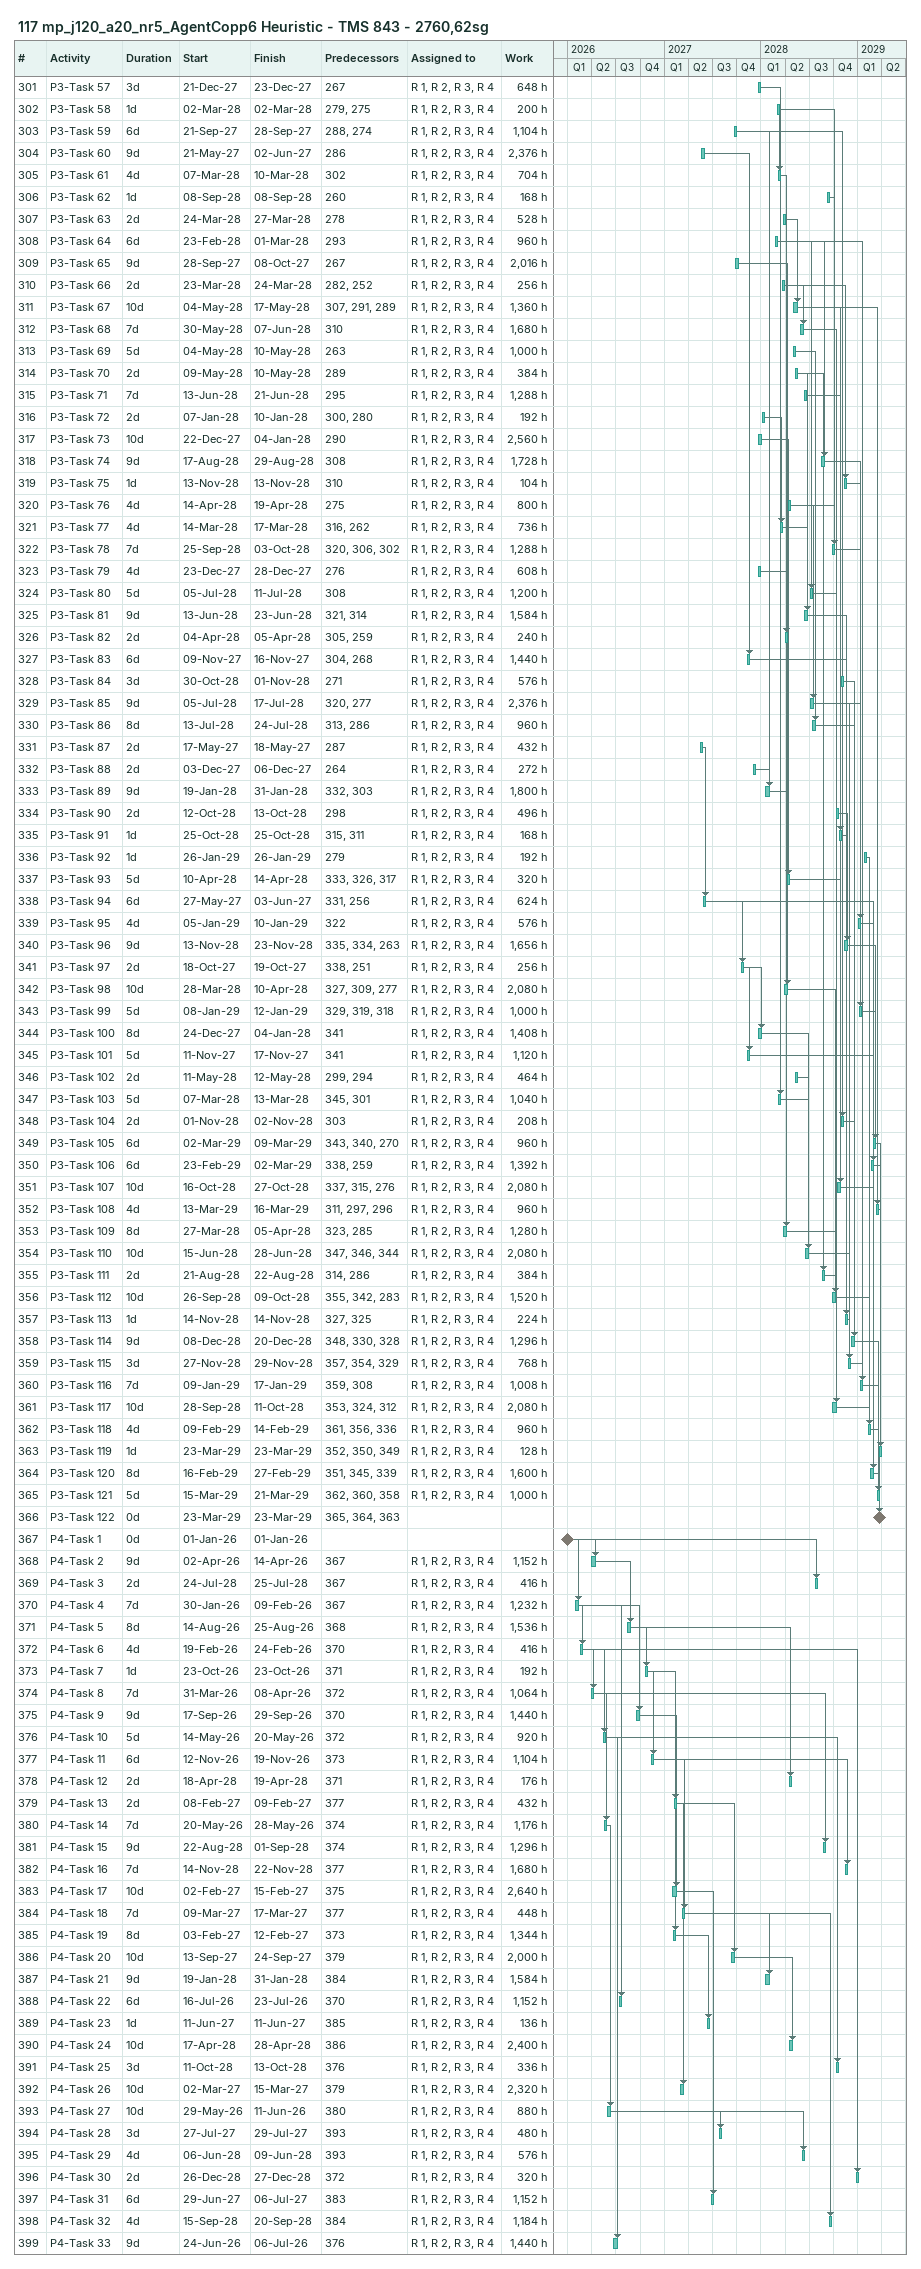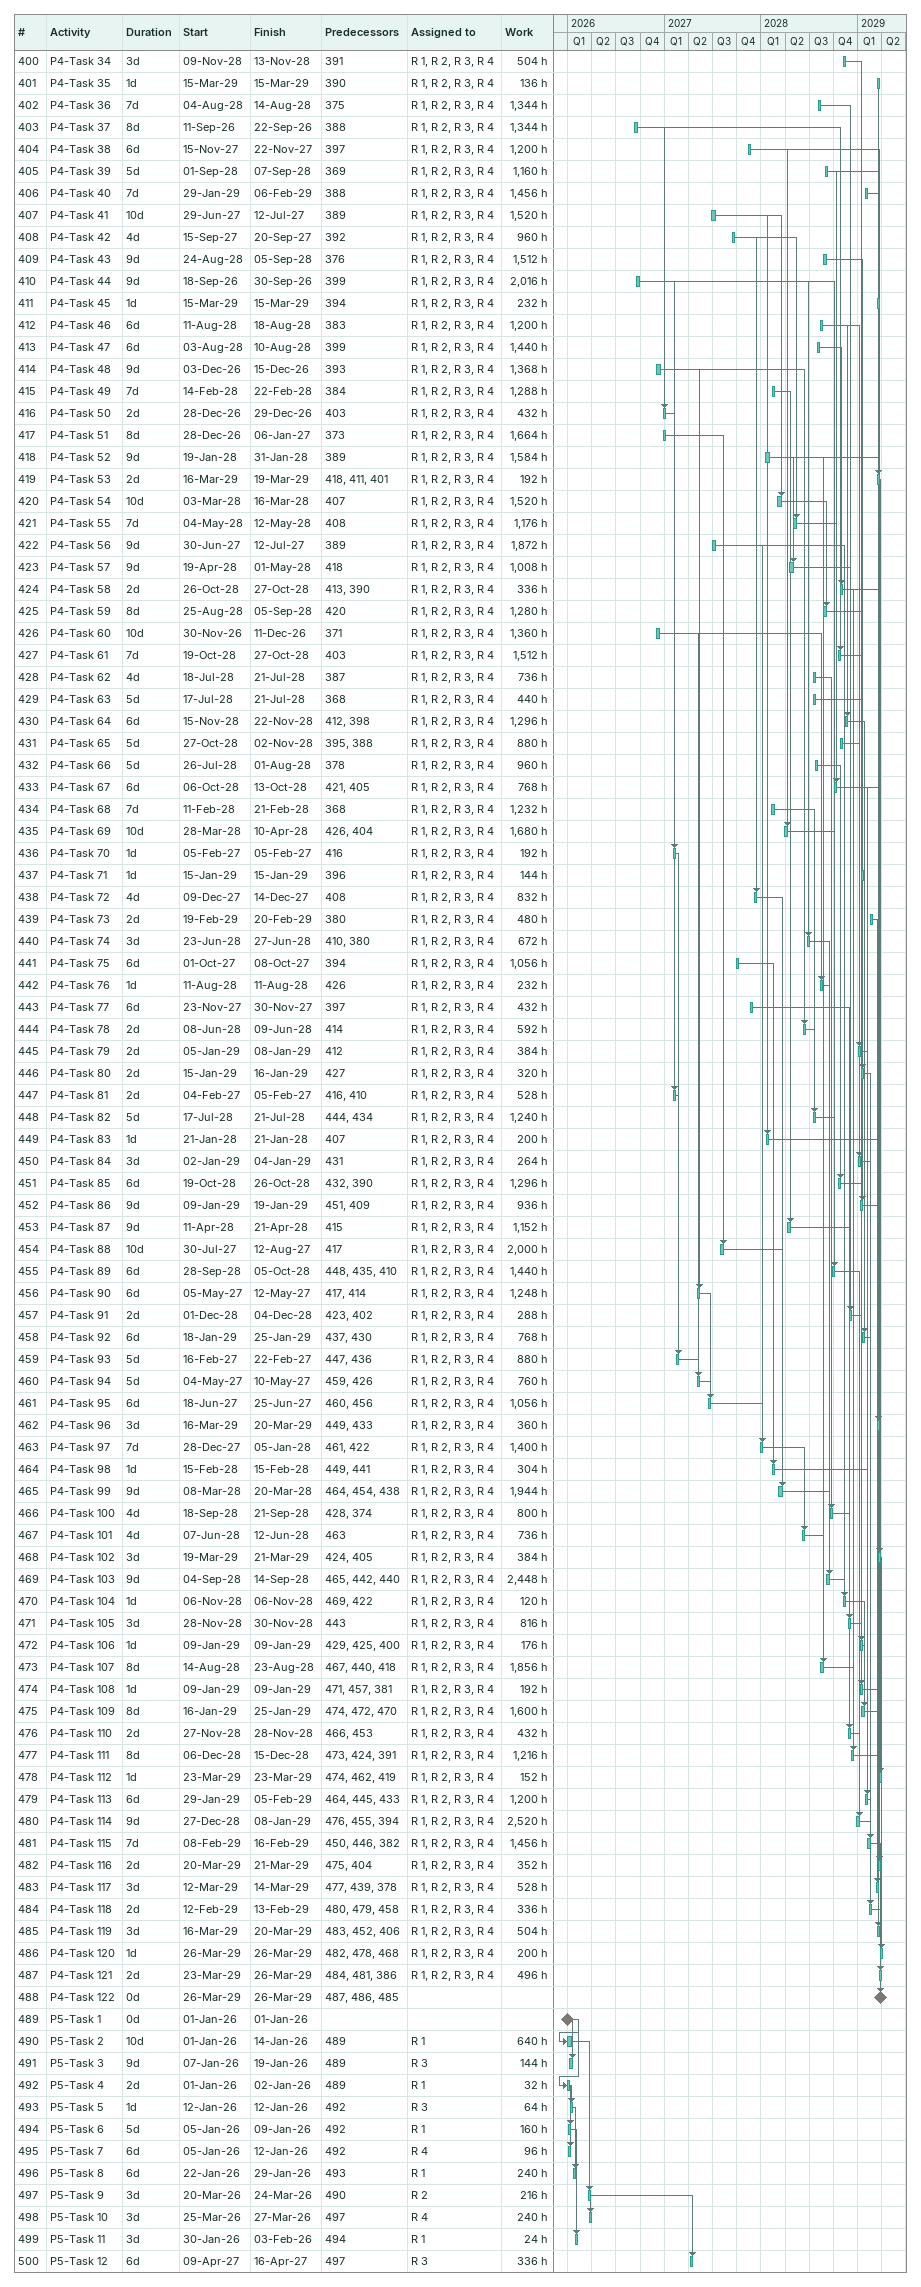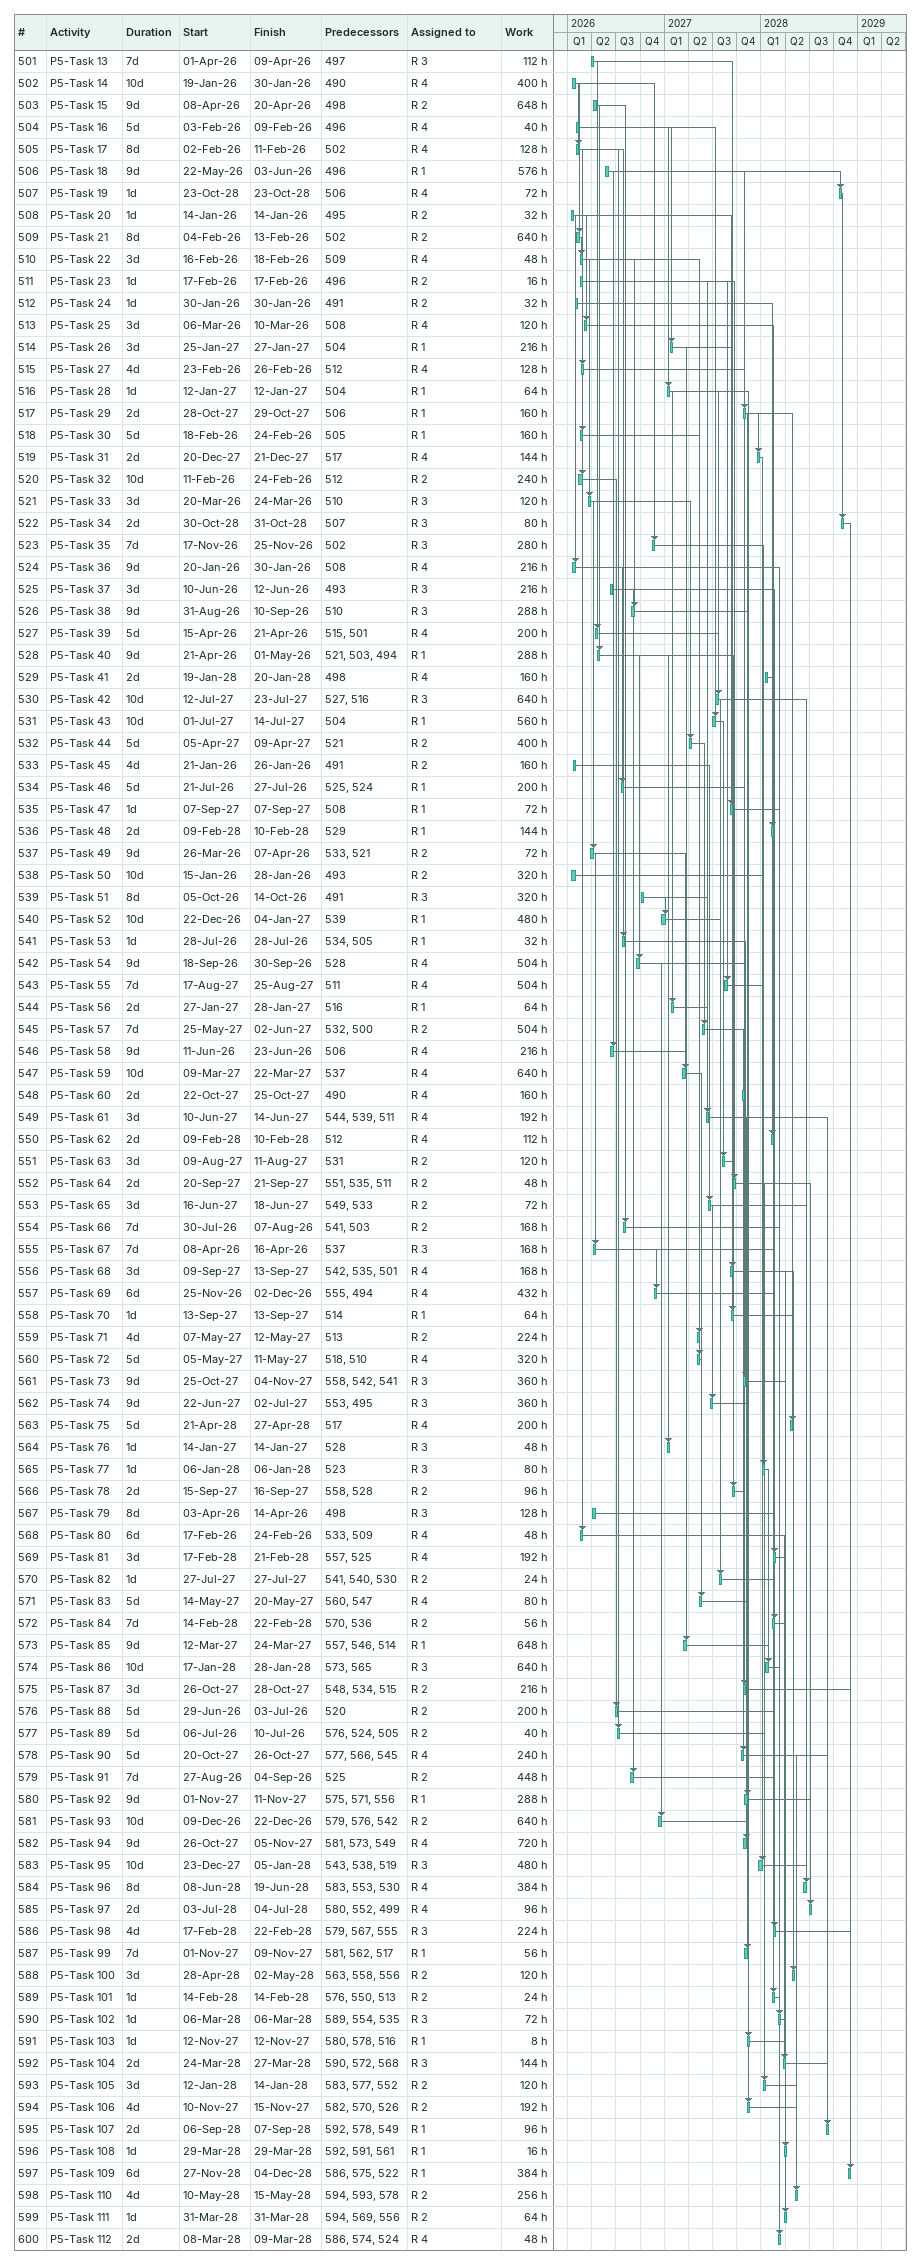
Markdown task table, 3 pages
117 mp_j120_a20_nr5_AgentCopp6 Heuristic - TMS 843 - 2760,62sg

| ID | Task | Duration | Start | Finish | Predecessors | Resources | Work (h) |
|---|---|---|---|---|---|---|---|
| 301 | P3-Task 57 | 3d | 2027-12-21 | 2027-12-23 | 267 | R 1, R 2, R 3, R 4 | 648 |
| 302 | P3-Task 58 | 1d | 2028-03-02 | 2028-03-02 | 279, 275 | R 1, R 2, R 3, R 4 | 200 |
| 303 | P3-Task 59 | 6d | 2027-09-21 | 2027-09-28 | 288, 274 | R 1, R 2, R 3, R 4 | 1104 |
| 304 | P3-Task 60 | 9d | 2027-05-21 | 2027-06-02 | 286 | R 1, R 2, R 3, R 4 | 2376 |
| 305 | P3-Task 61 | 4d | 2028-03-07 | 2028-03-10 | 302 | R 1, R 2, R 3, R 4 | 704 |
| 306 | P3-Task 62 | 1d | 2028-09-08 | 2028-09-08 | 260 | R 1, R 2, R 3, R 4 | 168 |
| 307 | P3-Task 63 | 2d | 2028-03-24 | 2028-03-27 | 278 | R 1, R 2, R 3, R 4 | 528 |
| 308 | P3-Task 64 | 6d | 2028-02-23 | 2028-03-01 | 293 | R 1, R 2, R 3, R 4 | 960 |
| 309 | P3-Task 65 | 9d | 2027-09-28 | 2027-10-08 | 267 | R 1, R 2, R 3, R 4 | 2016 |
| 310 | P3-Task 66 | 2d | 2028-03-23 | 2028-03-24 | 282, 252 | R 1, R 2, R 3, R 4 | 256 |
| 311 | P3-Task 67 | 10d | 2028-05-04 | 2028-05-17 | 307, 291, 289 | R 1, R 2, R 3, R 4 | 1360 |
| 312 | P3-Task 68 | 7d | 2028-05-30 | 2028-06-07 | 310 | R 1, R 2, R 3, R 4 | 1680 |
| 313 | P3-Task 69 | 5d | 2028-05-04 | 2028-05-10 | 263 | R 1, R 2, R 3, R 4 | 1000 |
| 314 | P3-Task 70 | 2d | 2028-05-09 | 2028-05-10 | 289 | R 1, R 2, R 3, R 4 | 384 |
| 315 | P3-Task 71 | 7d | 2028-06-13 | 2028-06-21 | 295 | R 1, R 2, R 3, R 4 | 1288 |
| 316 | P3-Task 72 | 2d | 2028-01-07 | 2028-01-10 | 300, 280 | R 1, R 2, R 3, R 4 | 192 |
| 317 | P3-Task 73 | 10d | 2027-12-22 | 2028-01-04 | 290 | R 1, R 2, R 3, R 4 | 2560 |
| 318 | P3-Task 74 | 9d | 2028-08-17 | 2028-08-29 | 308 | R 1, R 2, R 3, R 4 | 1728 |
| 319 | P3-Task 75 | 1d | 2028-11-13 | 2028-11-13 | 310 | R 1, R 2, R 3, R 4 | 104 |
| 320 | P3-Task 76 | 4d | 2028-04-14 | 2028-04-19 | 275 | R 1, R 2, R 3, R 4 | 800 |
| 321 | P3-Task 77 | 4d | 2028-03-14 | 2028-03-17 | 316, 262 | R 1, R 2, R 3, R 4 | 736 |
| 322 | P3-Task 78 | 7d | 2028-09-25 | 2028-10-03 | 320, 306, 302 | R 1, R 2, R 3, R 4 | 1288 |
| 323 | P3-Task 79 | 4d | 2027-12-23 | 2027-12-28 | 276 | R 1, R 2, R 3, R 4 | 608 |
| 324 | P3-Task 80 | 5d | 2028-07-05 | 2028-07-11 | 308 | R 1, R 2, R 3, R 4 | 1200 |
| 325 | P3-Task 81 | 9d | 2028-06-13 | 2028-06-23 | 321, 314 | R 1, R 2, R 3, R 4 | 1584 |
| 326 | P3-Task 82 | 2d | 2028-04-04 | 2028-04-05 | 305, 259 | R 1, R 2, R 3, R 4 | 240 |
| 327 | P3-Task 83 | 6d | 2027-11-09 | 2027-11-16 | 304, 268 | R 1, R 2, R 3, R 4 | 1440 |
| 328 | P3-Task 84 | 3d | 2028-10-30 | 2028-11-01 | 271 | R 1, R 2, R 3, R 4 | 576 |
| 329 | P3-Task 85 | 9d | 2028-07-05 | 2028-07-17 | 320, 277 | R 1, R 2, R 3, R 4 | 2376 |
| 330 | P3-Task 86 | 8d | 2028-07-13 | 2028-07-24 | 313, 286 | R 1, R 2, R 3, R 4 | 960 |
| 331 | P3-Task 87 | 2d | 2027-05-17 | 2027-05-18 | 287 | R 1, R 2, R 3, R 4 | 432 |
| 332 | P3-Task 88 | 2d | 2027-12-03 | 2027-12-06 | 264 | R 1, R 2, R 3, R 4 | 272 |
| 333 | P3-Task 89 | 9d | 2028-01-19 | 2028-01-31 | 332, 303 | R 1, R 2, R 3, R 4 | 1800 |
| 334 | P3-Task 90 | 2d | 2028-10-12 | 2028-10-13 | 298 | R 1, R 2, R 3, R 4 | 496 |
| 335 | P3-Task 91 | 1d | 2028-10-25 | 2028-10-25 | 315, 311 | R 1, R 2, R 3, R 4 | 168 |
| 336 | P3-Task 92 | 1d | 2029-01-26 | 2029-01-26 | 279 | R 1, R 2, R 3, R 4 | 192 |
| 337 | P3-Task 93 | 5d | 2028-04-10 | 2028-04-14 | 333, 326, 317 | R 1, R 2, R 3, R 4 | 320 |
| 338 | P3-Task 94 | 6d | 2027-05-27 | 2027-06-03 | 331, 256 | R 1, R 2, R 3, R 4 | 624 |
| 339 | P3-Task 95 | 4d | 2029-01-05 | 2029-01-10 | 322 | R 1, R 2, R 3, R 4 | 576 |
| 340 | P3-Task 96 | 9d | 2028-11-13 | 2028-11-23 | 335, 334, 263 | R 1, R 2, R 3, R 4 | 1656 |
| 341 | P3-Task 97 | 2d | 2027-10-18 | 2027-10-19 | 338, 251 | R 1, R 2, R 3, R 4 | 256 |
| 342 | P3-Task 98 | 10d | 2028-03-28 | 2028-04-10 | 327, 309, 277 | R 1, R 2, R 3, R 4 | 2080 |
| 343 | P3-Task 99 | 5d | 2029-01-08 | 2029-01-12 | 329, 319, 318 | R 1, R 2, R 3, R 4 | 1000 |
| 344 | P3-Task 100 | 8d | 2027-12-24 | 2028-01-04 | 341 | R 1, R 2, R 3, R 4 | 1408 |
| 345 | P3-Task 101 | 5d | 2027-11-11 | 2027-11-17 | 341 | R 1, R 2, R 3, R 4 | 1120 |
| 346 | P3-Task 102 | 2d | 2028-05-11 | 2028-05-12 | 299, 294 | R 1, R 2, R 3, R 4 | 464 |
| 347 | P3-Task 103 | 5d | 2028-03-07 | 2028-03-13 | 345, 301 | R 1, R 2, R 3, R 4 | 1040 |
| 348 | P3-Task 104 | 2d | 2028-11-01 | 2028-11-02 | 303 | R 1, R 2, R 3, R 4 | 208 |
| 349 | P3-Task 105 | 6d | 2029-03-02 | 2029-03-09 | 343, 340, 270 | R 1, R 2, R 3, R 4 | 960 |
| 350 | P3-Task 106 | 6d | 2029-02-23 | 2029-03-02 | 338, 259 | R 1, R 2, R 3, R 4 | 1392 |
| 351 | P3-Task 107 | 10d | 2028-10-16 | 2028-10-27 | 337, 315, 276 | R 1, R 2, R 3, R 4 | 2080 |
| 352 | P3-Task 108 | 4d | 2029-03-13 | 2029-03-16 | 311, 297, 296 | R 1, R 2, R 3, R 4 | 960 |
| 353 | P3-Task 109 | 8d | 2028-03-27 | 2028-04-05 | 323, 285 | R 1, R 2, R 3, R 4 | 1280 |
| 354 | P3-Task 110 | 10d | 2028-06-15 | 2028-06-28 | 347, 346, 344 | R 1, R 2, R 3, R 4 | 2080 |
| 355 | P3-Task 111 | 2d | 2028-08-21 | 2028-08-22 | 314, 286 | R 1, R 2, R 3, R 4 | 384 |
| 356 | P3-Task 112 | 10d | 2028-09-26 | 2028-10-09 | 355, 342, 283 | R 1, R 2, R 3, R 4 | 1520 |
| 357 | P3-Task 113 | 1d | 2028-11-14 | 2028-11-14 | 327, 325 | R 1, R 2, R 3, R 4 | 224 |
| 358 | P3-Task 114 | 9d | 2028-12-08 | 2028-12-20 | 348, 330, 328 | R 1, R 2, R 3, R 4 | 1296 |
| 359 | P3-Task 115 | 3d | 2028-11-27 | 2028-11-29 | 357, 354, 329 | R 1, R 2, R 3, R 4 | 768 |
| 360 | P3-Task 116 | 7d | 2029-01-09 | 2029-01-17 | 359, 308 | R 1, R 2, R 3, R 4 | 1008 |
| 361 | P3-Task 117 | 10d | 2028-09-28 | 2028-10-11 | 353, 324, 312 | R 1, R 2, R 3, R 4 | 2080 |
| 362 | P3-Task 118 | 4d | 2029-02-09 | 2029-02-14 | 361, 356, 336 | R 1, R 2, R 3, R 4 | 960 |
| 363 | P3-Task 119 | 1d | 2029-03-23 | 2029-03-23 | 352, 350, 349 | R 1, R 2, R 3, R 4 | 128 |
| 364 | P3-Task 120 | 8d | 2029-02-16 | 2029-02-27 | 351, 345, 339 | R 1, R 2, R 3, R 4 | 1600 |
| 365 | P3-Task 121 | 5d | 2029-03-15 | 2029-03-21 | 362, 360, 358 | R 1, R 2, R 3, R 4 | 1000 |
| 366 | P3-Task 122 | 0d | 2029-03-23 | 2029-03-23 | 365, 364, 363 |  |  |
| 367 | P4-Task 1 | 0d | 2026-01-01 | 2026-01-01 |  |  |  |
| 368 | P4-Task 2 | 9d | 2026-04-02 | 2026-04-14 | 367 | R 1, R 2, R 3, R 4 | 1152 |
| 369 | P4-Task 3 | 2d | 2028-07-24 | 2028-07-25 | 367 | R 1, R 2, R 3, R 4 | 416 |
| 370 | P4-Task 4 | 7d | 2026-01-30 | 2026-02-09 | 367 | R 1, R 2, R 3, R 4 | 1232 |
| 371 | P4-Task 5 | 8d | 2026-08-14 | 2026-08-25 | 368 | R 1, R 2, R 3, R 4 | 1536 |
| 372 | P4-Task 6 | 4d | 2026-02-19 | 2026-02-24 | 370 | R 1, R 2, R 3, R 4 | 416 |
| 373 | P4-Task 7 | 1d | 2026-10-23 | 2026-10-23 | 371 | R 1, R 2, R 3, R 4 | 192 |
| 374 | P4-Task 8 | 7d | 2026-03-31 | 2026-04-08 | 372 | R 1, R 2, R 3, R 4 | 1064 |
| 375 | P4-Task 9 | 9d | 2026-09-17 | 2026-09-29 | 370 | R 1, R 2, R 3, R 4 | 1440 |
| 376 | P4-Task 10 | 5d | 2026-05-14 | 2026-05-20 | 372 | R 1, R 2, R 3, R 4 | 920 |
| 377 | P4-Task 11 | 6d | 2026-11-12 | 2026-11-19 | 373 | R 1, R 2, R 3, R 4 | 1104 |
| 378 | P4-Task 12 | 2d | 2028-04-18 | 2028-04-19 | 371 | R 1, R 2, R 3, R 4 | 176 |
| 379 | P4-Task 13 | 2d | 2027-02-08 | 2027-02-09 | 377 | R 1, R 2, R 3, R 4 | 432 |
| 380 | P4-Task 14 | 7d | 2026-05-20 | 2026-05-28 | 374 | R 1, R 2, R 3, R 4 | 1176 |
| 381 | P4-Task 15 | 9d | 2028-08-22 | 2028-09-01 | 374 | R 1, R 2, R 3, R 4 | 1296 |
| 382 | P4-Task 16 | 7d | 2028-11-14 | 2028-11-22 | 377 | R 1, R 2, R 3, R 4 | 1680 |
| 383 | P4-Task 17 | 10d | 2027-02-02 | 2027-02-15 | 375 | R 1, R 2, R 3, R 4 | 2640 |
| 384 | P4-Task 18 | 7d | 2027-03-09 | 2027-03-17 | 377 | R 1, R 2, R 3, R 4 | 448 |
| 385 | P4-Task 19 | 8d | 2027-02-03 | 2027-02-12 | 373 | R 1, R 2, R 3, R 4 | 1344 |
| 386 | P4-Task 20 | 10d | 2027-09-13 | 2027-09-24 | 379 | R 1, R 2, R 3, R 4 | 2000 |
| 387 | P4-Task 21 | 9d | 2028-01-19 | 2028-01-31 | 384 | R 1, R 2, R 3, R 4 | 1584 |
| 388 | P4-Task 22 | 6d | 2026-07-16 | 2026-07-23 | 370 | R 1, R 2, R 3, R 4 | 1152 |
| 389 | P4-Task 23 | 1d | 2027-06-11 | 2027-06-11 | 385 | R 1, R 2, R 3, R 4 | 136 |
| 390 | P4-Task 24 | 10d | 2028-04-17 | 2028-04-28 | 386 | R 1, R 2, R 3, R 4 | 2400 |
| 391 | P4-Task 25 | 3d | 2028-10-11 | 2028-10-13 | 376 | R 1, R 2, R 3, R 4 | 336 |
| 392 | P4-Task 26 | 10d | 2027-03-02 | 2027-03-15 | 379 | R 1, R 2, R 3, R 4 | 2320 |
| 393 | P4-Task 27 | 10d | 2026-05-29 | 2026-06-11 | 380 | R 1, R 2, R 3, R 4 | 880 |
| 394 | P4-Task 28 | 3d | 2027-07-27 | 2027-07-29 | 393 | R 1, R 2, R 3, R 4 | 480 |
| 395 | P4-Task 29 | 4d | 2028-06-06 | 2028-06-09 | 393 | R 1, R 2, R 3, R 4 | 576 |
| 396 | P4-Task 30 | 2d | 2028-12-26 | 2028-12-27 | 372 | R 1, R 2, R 3, R 4 | 320 |
| 397 | P4-Task 31 | 6d | 2027-06-29 | 2027-07-06 | 383 | R 1, R 2, R 3, R 4 | 1152 |
| 398 | P4-Task 32 | 4d | 2028-09-15 | 2028-09-20 | 384 | R 1, R 2, R 3, R 4 | 1184 |
| 399 | P4-Task 33 | 9d | 2026-06-24 | 2026-07-06 | 376 | R 1, R 2, R 3, R 4 | 1440 |
| 400 | P4-Task 34 | 3d | 2028-11-09 | 2028-11-13 | 391 | R 1, R 2, R 3, R 4 | 504 |
| 401 | P4-Task 35 | 1d | 2029-03-15 | 2029-03-15 | 390 | R 1, R 2, R 3, R 4 | 136 |
| 402 | P4-Task 36 | 7d | 2028-08-04 | 2028-08-14 | 375 | R 1, R 2, R 3, R 4 | 1344 |
| 403 | P4-Task 37 | 8d | 2026-09-11 | 2026-09-22 | 388 | R 1, R 2, R 3, R 4 | 1344 |
| 404 | P4-Task 38 | 6d | 2027-11-15 | 2027-11-22 | 397 | R 1, R 2, R 3, R 4 | 1200 |
| 405 | P4-Task 39 | 5d | 2028-09-01 | 2028-09-07 | 369 | R 1, R 2, R 3, R 4 | 1160 |
| 406 | P4-Task 40 | 7d | 2029-01-29 | 2029-02-06 | 388 | R 1, R 2, R 3, R 4 | 1456 |
| 407 | P4-Task 41 | 10d | 2027-06-29 | 2027-07-12 | 389 | R 1, R 2, R 3, R 4 | 1520 |
| 408 | P4-Task 42 | 4d | 2027-09-15 | 2027-09-20 | 392 | R 1, R 2, R 3, R 4 | 960 |
| 409 | P4-Task 43 | 9d | 2028-08-24 | 2028-09-05 | 376 | R 1, R 2, R 3, R 4 | 1512 |
| 410 | P4-Task 44 | 9d | 2026-09-18 | 2026-09-30 | 399 | R 1, R 2, R 3, R 4 | 2016 |
| 411 | P4-Task 45 | 1d | 2029-03-15 | 2029-03-15 | 394 | R 1, R 2, R 3, R 4 | 232 |
| 412 | P4-Task 46 | 6d | 2028-08-11 | 2028-08-18 | 383 | R 1, R 2, R 3, R 4 | 1200 |
| 413 | P4-Task 47 | 6d | 2028-08-03 | 2028-08-10 | 399 | R 1, R 2, R 3, R 4 | 1440 |
| 414 | P4-Task 48 | 9d | 2026-12-03 | 2026-12-15 | 393 | R 1, R 2, R 3, R 4 | 1368 |
| 415 | P4-Task 49 | 7d | 2028-02-14 | 2028-02-22 | 384 | R 1, R 2, R 3, R 4 | 1288 |
| 416 | P4-Task 50 | 2d | 2026-12-28 | 2026-12-29 | 403 | R 1, R 2, R 3, R 4 | 432 |
| 417 | P4-Task 51 | 8d | 2026-12-28 | 2027-01-06 | 373 | R 1, R 2, R 3, R 4 | 1664 |
| 418 | P4-Task 52 | 9d | 2028-01-19 | 2028-01-31 | 389 | R 1, R 2, R 3, R 4 | 1584 |
| 419 | P4-Task 53 | 2d | 2029-03-16 | 2029-03-19 | 418, 411, 401 | R 1, R 2, R 3, R 4 | 192 |
| 420 | P4-Task 54 | 10d | 2028-03-03 | 2028-03-16 | 407 | R 1, R 2, R 3, R 4 | 1520 |
| 421 | P4-Task 55 | 7d | 2028-05-04 | 2028-05-12 | 408 | R 1, R 2, R 3, R 4 | 1176 |
| 422 | P4-Task 56 | 9d | 2027-06-30 | 2027-07-12 | 389 | R 1, R 2, R 3, R 4 | 1872 |
| 423 | P4-Task 57 | 9d | 2028-04-19 | 2028-05-01 | 418 | R 1, R 2, R 3, R 4 | 1008 |
| 424 | P4-Task 58 | 2d | 2028-10-26 | 2028-10-27 | 413, 390 | R 1, R 2, R 3, R 4 | 336 |
| 425 | P4-Task 59 | 8d | 2028-08-25 | 2028-09-05 | 420 | R 1, R 2, R 3, R 4 | 1280 |
| 426 | P4-Task 60 | 10d | 2026-11-30 | 2026-12-11 | 371 | R 1, R 2, R 3, R 4 | 1360 |
| 427 | P4-Task 61 | 7d | 2028-10-19 | 2028-10-27 | 403 | R 1, R 2, R 3, R 4 | 1512 |
| 428 | P4-Task 62 | 4d | 2028-07-18 | 2028-07-21 | 387 | R 1, R 2, R 3, R 4 | 736 |
| 429 | P4-Task 63 | 5d | 2028-07-17 | 2028-07-21 | 368 | R 1, R 2, R 3, R 4 | 440 |
| 430 | P4-Task 64 | 6d | 2028-11-15 | 2028-11-22 | 412, 398 | R 1, R 2, R 3, R 4 | 1296 |
| 431 | P4-Task 65 | 5d | 2028-10-27 | 2028-11-02 | 395, 388 | R 1, R 2, R 3, R 4 | 880 |
| 432 | P4-Task 66 | 5d | 2028-07-26 | 2028-08-01 | 378 | R 1, R 2, R 3, R 4 | 960 |
| 433 | P4-Task 67 | 6d | 2028-10-06 | 2028-10-13 | 421, 405 | R 1, R 2, R 3, R 4 | 768 |
| 434 | P4-Task 68 | 7d | 2028-02-11 | 2028-02-21 | 368 | R 1, R 2, R 3, R 4 | 1232 |
| 435 | P4-Task 69 | 10d | 2028-03-28 | 2028-04-10 | 426, 404 | R 1, R 2, R 3, R 4 | 1680 |
| 436 | P4-Task 70 | 1d | 2027-02-05 | 2027-02-05 | 416 | R 1, R 2, R 3, R 4 | 192 |
| 437 | P4-Task 71 | 1d | 2029-01-15 | 2029-01-15 | 396 | R 1, R 2, R 3, R 4 | 144 |
| 438 | P4-Task 72 | 4d | 2027-12-09 | 2027-12-14 | 408 | R 1, R 2, R 3, R 4 | 832 |
| 439 | P4-Task 73 | 2d | 2029-02-19 | 2029-02-20 | 380 | R 1, R 2, R 3, R 4 | 480 |
| 440 | P4-Task 74 | 3d | 2028-06-23 | 2028-06-27 | 410, 380 | R 1, R 2, R 3, R 4 | 672 |
| 441 | P4-Task 75 | 6d | 2027-10-01 | 2027-10-08 | 394 | R 1, R 2, R 3, R 4 | 1056 |
| 442 | P4-Task 76 | 1d | 2028-08-11 | 2028-08-11 | 426 | R 1, R 2, R 3, R 4 | 232 |
| 443 | P4-Task 77 | 6d | 2027-11-23 | 2027-11-30 | 397 | R 1, R 2, R 3, R 4 | 432 |
| 444 | P4-Task 78 | 2d | 2028-06-08 | 2028-06-09 | 414 | R 1, R 2, R 3, R 4 | 592 |
| 445 | P4-Task 79 | 2d | 2029-01-05 | 2029-01-08 | 412 | R 1, R 2, R 3, R 4 | 384 |
| 446 | P4-Task 80 | 2d | 2029-01-15 | 2029-01-16 | 427 | R 1, R 2, R 3, R 4 | 320 |
| 447 | P4-Task 81 | 2d | 2027-02-04 | 2027-02-05 | 416, 410 | R 1, R 2, R 3, R 4 | 528 |
| 448 | P4-Task 82 | 5d | 2028-07-17 | 2028-07-21 | 444, 434 | R 1, R 2, R 3, R 4 | 1240 |
| 449 | P4-Task 83 | 1d | 2028-01-21 | 2028-01-21 | 407 | R 1, R 2, R 3, R 4 | 200 |
| 450 | P4-Task 84 | 3d | 2029-01-02 | 2029-01-04 | 431 | R 1, R 2, R 3, R 4 | 264 |
| 451 | P4-Task 85 | 6d | 2028-10-19 | 2028-10-26 | 432, 390 | R 1, R 2, R 3, R 4 | 1296 |
| 452 | P4-Task 86 | 9d | 2029-01-09 | 2029-01-19 | 451, 409 | R 1, R 2, R 3, R 4 | 936 |
| 453 | P4-Task 87 | 9d | 2028-04-11 | 2028-04-21 | 415 | R 1, R 2, R 3, R 4 | 1152 |
| 454 | P4-Task 88 | 10d | 2027-07-30 | 2027-08-12 | 417 | R 1, R 2, R 3, R 4 | 2000 |
| 455 | P4-Task 89 | 6d | 2028-09-28 | 2028-10-05 | 448, 435, 410 | R 1, R 2, R 3, R 4 | 1440 |
| 456 | P4-Task 90 | 6d | 2027-05-05 | 2027-05-12 | 417, 414 | R 1, R 2, R 3, R 4 | 1248 |
| 457 | P4-Task 91 | 2d | 2028-12-01 | 2028-12-04 | 423, 402 | R 1, R 2, R 3, R 4 | 288 |
| 458 | P4-Task 92 | 6d | 2029-01-18 | 2029-01-25 | 437, 430 | R 1, R 2, R 3, R 4 | 768 |
| 459 | P4-Task 93 | 5d | 2027-02-16 | 2027-02-22 | 447, 436 | R 1, R 2, R 3, R 4 | 880 |
| 460 | P4-Task 94 | 5d | 2027-05-04 | 2027-05-10 | 459, 426 | R 1, R 2, R 3, R 4 | 760 |
| 461 | P4-Task 95 | 6d | 2027-06-18 | 2027-06-25 | 460, 456 | R 1, R 2, R 3, R 4 | 1056 |
| 462 | P4-Task 96 | 3d | 2029-03-16 | 2029-03-20 | 449, 433 | R 1, R 2, R 3, R 4 | 360 |
| 463 | P4-Task 97 | 7d | 2027-12-28 | 2028-01-05 | 461, 422 | R 1, R 2, R 3, R 4 | 1400 |
| 464 | P4-Task 98 | 1d | 2028-02-15 | 2028-02-15 | 449, 441 | R 1, R 2, R 3, R 4 | 304 |
| 465 | P4-Task 99 | 9d | 2028-03-08 | 2028-03-20 | 464, 454, 438 | R 1, R 2, R 3, R 4 | 1944 |
| 466 | P4-Task 100 | 4d | 2028-09-18 | 2028-09-21 | 428, 374 | R 1, R 2, R 3, R 4 | 800 |
| 467 | P4-Task 101 | 4d | 2028-06-07 | 2028-06-12 | 463 | R 1, R 2, R 3, R 4 | 736 |
| 468 | P4-Task 102 | 3d | 2029-03-19 | 2029-03-21 | 424, 405 | R 1, R 2, R 3, R 4 | 384 |
| 469 | P4-Task 103 | 9d | 2028-09-04 | 2028-09-14 | 465, 442, 440 | R 1, R 2, R 3, R 4 | 2448 |
| 470 | P4-Task 104 | 1d | 2028-11-06 | 2028-11-06 | 469, 422 | R 1, R 2, R 3, R 4 | 120 |
| 471 | P4-Task 105 | 3d | 2028-11-28 | 2028-11-30 | 443 | R 1, R 2, R 3, R 4 | 816 |
| 472 | P4-Task 106 | 1d | 2029-01-09 | 2029-01-09 | 429, 425, 400 | R 1, R 2, R 3, R 4 | 176 |
| 473 | P4-Task 107 | 8d | 2028-08-14 | 2028-08-23 | 467, 440, 418 | R 1, R 2, R 3, R 4 | 1856 |
| 474 | P4-Task 108 | 1d | 2029-01-09 | 2029-01-09 | 471, 457, 381 | R 1, R 2, R 3, R 4 | 192 |
| 475 | P4-Task 109 | 8d | 2029-01-16 | 2029-01-25 | 474, 472, 470 | R 1, R 2, R 3, R 4 | 1600 |
| 476 | P4-Task 110 | 2d | 2028-11-27 | 2028-11-28 | 466, 453 | R 1, R 2, R 3, R 4 | 432 |
| 477 | P4-Task 111 | 8d | 2028-12-06 | 2028-12-15 | 473, 424, 391 | R 1, R 2, R 3, R 4 | 1216 |
| 478 | P4-Task 112 | 1d | 2029-03-23 | 2029-03-23 | 474, 462, 419 | R 1, R 2, R 3, R 4 | 152 |
| 479 | P4-Task 113 | 6d | 2029-01-29 | 2029-02-05 | 464, 445, 433 | R 1, R 2, R 3, R 4 | 1200 |
| 480 | P4-Task 114 | 9d | 2028-12-27 | 2029-01-08 | 476, 455, 394 | R 1, R 2, R 3, R 4 | 2520 |
| 481 | P4-Task 115 | 7d | 2029-02-08 | 2029-02-16 | 450, 446, 382 | R 1, R 2, R 3, R 4 | 1456 |
| 482 | P4-Task 116 | 2d | 2029-03-20 | 2029-03-21 | 475, 404 | R 1, R 2, R 3, R 4 | 352 |
| 483 | P4-Task 117 | 3d | 2029-03-12 | 2029-03-14 | 477, 439, 378 | R 1, R 2, R 3, R 4 | 528 |
| 484 | P4-Task 118 | 2d | 2029-02-12 | 2029-02-13 | 480, 479, 458 | R 1, R 2, R 3, R 4 | 336 |
| 485 | P4-Task 119 | 3d | 2029-03-16 | 2029-03-20 | 483, 452, 406 | R 1, R 2, R 3, R 4 | 504 |
| 486 | P4-Task 120 | 1d | 2029-03-26 | 2029-03-26 | 482, 478, 468 | R 1, R 2, R 3, R 4 | 200 |
| 487 | P4-Task 121 | 2d | 2029-03-23 | 2029-03-26 | 484, 481, 386 | R 1, R 2, R 3, R 4 | 496 |
| 488 | P4-Task 122 | 0d | 2029-03-26 | 2029-03-26 | 487, 486, 485 |  |  |
| 489 | P5-Task 1 | 0d | 2026-01-01 | 2026-01-01 |  |  |  |
| 490 | P5-Task 2 | 10d | 2026-01-01 | 2026-01-14 | 489 | R 1 | 640 |
| 491 | P5-Task 3 | 9d | 2026-01-07 | 2026-01-19 | 489 | R 3 | 144 |
| 492 | P5-Task 4 | 2d | 2026-01-01 | 2026-01-02 | 489 | R 1 | 32 |
| 493 | P5-Task 5 | 1d | 2026-01-12 | 2026-01-12 | 492 | R 3 | 64 |
| 494 | P5-Task 6 | 5d | 2026-01-05 | 2026-01-09 | 492 | R 1 | 160 |
| 495 | P5-Task 7 | 6d | 2026-01-05 | 2026-01-12 | 492 | R 4 | 96 |
| 496 | P5-Task 8 | 6d | 2026-01-22 | 2026-01-29 | 493 | R 1 | 240 |
| 497 | P5-Task 9 | 3d | 2026-03-20 | 2026-03-24 | 490 | R 2 | 216 |
| 498 | P5-Task 10 | 3d | 2026-03-25 | 2026-03-27 | 497 | R 4 | 240 |
| 499 | P5-Task 11 | 3d | 2026-01-30 | 2026-02-03 | 494 | R 1 | 24 |
| 500 | P5-Task 12 | 6d | 2027-04-09 | 2027-04-16 | 497 | R 3 | 336 |
| 501 | P5-Task 13 | 7d | 2026-04-01 | 2026-04-09 | 497 | R 3 | 112 |
| 502 | P5-Task 14 | 10d | 2026-01-19 | 2026-01-30 | 490 | R 4 | 400 |
| 503 | P5-Task 15 | 9d | 2026-04-08 | 2026-04-20 | 498 | R 2 | 648 |
| 504 | P5-Task 16 | 5d | 2026-02-03 | 2026-02-09 | 496 | R 4 | 40 |
| 505 | P5-Task 17 | 8d | 2026-02-02 | 2026-02-11 | 502 | R 4 | 128 |
| 506 | P5-Task 18 | 9d | 2026-05-22 | 2026-06-03 | 496 | R 1 | 576 |
| 507 | P5-Task 19 | 1d | 2028-10-23 | 2028-10-23 | 506 | R 4 | 72 |
| 508 | P5-Task 20 | 1d | 2026-01-14 | 2026-01-14 | 495 | R 2 | 32 |
| 509 | P5-Task 21 | 8d | 2026-02-04 | 2026-02-13 | 502 | R 2 | 640 |
| 510 | P5-Task 22 | 3d | 2026-02-16 | 2026-02-18 | 509 | R 4 | 48 |
| 511 | P5-Task 23 | 1d | 2026-02-17 | 2026-02-17 | 496 | R 2 | 16 |
| 512 | P5-Task 24 | 1d | 2026-01-30 | 2026-01-30 | 491 | R 2 | 32 |
| 513 | P5-Task 25 | 3d | 2026-03-06 | 2026-03-10 | 508 | R 4 | 120 |
| 514 | P5-Task 26 | 3d | 2027-01-25 | 2027-01-27 | 504 | R 1 | 216 |
| 515 | P5-Task 27 | 4d | 2026-02-23 | 2026-02-26 | 512 | R 4 | 128 |
| 516 | P5-Task 28 | 1d | 2027-01-12 | 2027-01-12 | 504 | R 1 | 64 |
| 517 | P5-Task 29 | 2d | 2027-10-28 | 2027-10-29 | 506 | R 1 | 160 |
| 518 | P5-Task 30 | 5d | 2026-02-18 | 2026-02-24 | 505 | R 1 | 160 |
| 519 | P5-Task 31 | 2d | 2027-12-20 | 2027-12-21 | 517 | R 4 | 144 |
| 520 | P5-Task 32 | 10d | 2026-02-11 | 2026-02-24 | 512 | R 2 | 240 |
| 521 | P5-Task 33 | 3d | 2026-03-20 | 2026-03-24 | 510 | R 3 | 120 |
| 522 | P5-Task 34 | 2d | 2028-10-30 | 2028-10-31 | 507 | R 3 | 80 |
| 523 | P5-Task 35 | 7d | 2026-11-17 | 2026-11-25 | 502 | R 3 | 280 |
| 524 | P5-Task 36 | 9d | 2026-01-20 | 2026-01-30 | 508 | R 4 | 216 |
| 525 | P5-Task 37 | 3d | 2026-06-10 | 2026-06-12 | 493 | R 3 | 216 |
| 526 | P5-Task 38 | 9d | 2026-08-31 | 2026-09-10 | 510 | R 3 | 288 |
| 527 | P5-Task 39 | 5d | 2026-04-15 | 2026-04-21 | 515, 501 | R 4 | 200 |
| 528 | P5-Task 40 | 9d | 2026-04-21 | 2026-05-01 | 521, 503, 494 | R 1 | 288 |
| 529 | P5-Task 41 | 2d | 2028-01-19 | 2028-01-20 | 498 | R 4 | 160 |
| 530 | P5-Task 42 | 10d | 2027-07-12 | 2027-07-23 | 527, 516 | R 3 | 640 |
| 531 | P5-Task 43 | 10d | 2027-07-01 | 2027-07-14 | 504 | R 1 | 560 |
| 532 | P5-Task 44 | 5d | 2027-04-05 | 2027-04-09 | 521 | R 2 | 400 |
| 533 | P5-Task 45 | 4d | 2026-01-21 | 2026-01-26 | 491 | R 2 | 160 |
| 534 | P5-Task 46 | 5d | 2026-07-21 | 2026-07-27 | 525, 524 | R 1 | 200 |
| 535 | P5-Task 47 | 1d | 2027-09-07 | 2027-09-07 | 508 | R 1 | 72 |
| 536 | P5-Task 48 | 2d | 2028-02-09 | 2028-02-10 | 529 | R 1 | 144 |
| 537 | P5-Task 49 | 9d | 2026-03-26 | 2026-04-07 | 533, 521 | R 2 | 72 |
| 538 | P5-Task 50 | 10d | 2026-01-15 | 2026-01-28 | 493 | R 2 | 320 |
| 539 | P5-Task 51 | 8d | 2026-10-05 | 2026-10-14 | 491 | R 3 | 320 |
| 540 | P5-Task 52 | 10d | 2026-12-22 | 2027-01-04 | 539 | R 1 | 480 |
| 541 | P5-Task 53 | 1d | 2026-07-28 | 2026-07-28 | 534, 505 | R 1 | 32 |
| 542 | P5-Task 54 | 9d | 2026-09-18 | 2026-09-30 | 528 | R 4 | 504 |
| 543 | P5-Task 55 | 7d | 2027-08-17 | 2027-08-25 | 511 | R 4 | 504 |
| 544 | P5-Task 56 | 2d | 2027-01-27 | 2027-01-28 | 516 | R 1 | 64 |
| 545 | P5-Task 57 | 7d | 2027-05-25 | 2027-06-02 | 532, 500 | R 2 | 504 |
| 546 | P5-Task 58 | 9d | 2026-06-11 | 2026-06-23 | 506 | R 4 | 216 |
| 547 | P5-Task 59 | 10d | 2027-03-09 | 2027-03-22 | 537 | R 4 | 640 |
| 548 | P5-Task 60 | 2d | 2027-10-22 | 2027-10-25 | 490 | R 4 | 160 |
| 549 | P5-Task 61 | 3d | 2027-06-10 | 2027-06-14 | 544, 539, 511 | R 4 | 192 |
| 550 | P5-Task 62 | 2d | 2028-02-09 | 2028-02-10 | 512 | R 4 | 112 |
| 551 | P5-Task 63 | 3d | 2027-08-09 | 2027-08-11 | 531 | R 2 | 120 |
| 552 | P5-Task 64 | 2d | 2027-09-20 | 2027-09-21 | 551, 535, 511 | R 2 | 48 |
| 553 | P5-Task 65 | 3d | 2027-06-16 | 2027-06-18 | 549, 533 | R 2 | 72 |
| 554 | P5-Task 66 | 7d | 2026-07-30 | 2026-08-07 | 541, 503 | R 2 | 168 |
| 555 | P5-Task 67 | 7d | 2026-04-08 | 2026-04-16 | 537 | R 3 | 168 |
| 556 | P5-Task 68 | 3d | 2027-09-09 | 2027-09-13 | 542, 535, 501 | R 4 | 168 |
| 557 | P5-Task 69 | 6d | 2026-11-25 | 2026-12-02 | 555, 494 | R 4 | 432 |
| 558 | P5-Task 70 | 1d | 2027-09-13 | 2027-09-13 | 514 | R 1 | 64 |
| 559 | P5-Task 71 | 4d | 2027-05-07 | 2027-05-12 | 513 | R 2 | 224 |
| 560 | P5-Task 72 | 5d | 2027-05-05 | 2027-05-11 | 518, 510 | R 4 | 320 |
| 561 | P5-Task 73 | 9d | 2027-10-25 | 2027-11-04 | 558, 542, 541 | R 3 | 360 |
| 562 | P5-Task 74 | 9d | 2027-06-22 | 2027-07-02 | 553, 495 | R 3 | 360 |
| 563 | P5-Task 75 | 5d | 2028-04-21 | 2028-04-27 | 517 | R 4 | 200 |
| 564 | P5-Task 76 | 1d | 2027-01-14 | 2027-01-14 | 528 | R 3 | 48 |
| 565 | P5-Task 77 | 1d | 2028-01-06 | 2028-01-06 | 523 | R 3 | 80 |
| 566 | P5-Task 78 | 2d | 2027-09-15 | 2027-09-16 | 558, 528 | R 2 | 96 |
| 567 | P5-Task 79 | 8d | 2026-04-03 | 2026-04-14 | 498 | R 3 | 128 |
| 568 | P5-Task 80 | 6d | 2026-02-17 | 2026-02-24 | 533, 509 | R 4 | 48 |
| 569 | P5-Task 81 | 3d | 2028-02-17 | 2028-02-21 | 557, 525 | R 4 | 192 |
| 570 | P5-Task 82 | 1d | 2027-07-27 | 2027-07-27 | 541, 540, 530 | R 2 | 24 |
| 571 | P5-Task 83 | 5d | 2027-05-14 | 2027-05-20 | 560, 547 | R 4 | 80 |
| 572 | P5-Task 84 | 7d | 2028-02-14 | 2028-02-22 | 570, 536 | R 2 | 56 |
| 573 | P5-Task 85 | 9d | 2027-03-12 | 2027-03-24 | 557, 546, 514 | R 1 | 648 |
| 574 | P5-Task 86 | 10d | 2028-01-17 | 2028-01-28 | 573, 565 | R 3 | 640 |
| 575 | P5-Task 87 | 3d | 2027-10-26 | 2027-10-28 | 548, 534, 515 | R 2 | 216 |
| 576 | P5-Task 88 | 5d | 2026-06-29 | 2026-07-03 | 520 | R 2 | 200 |
| 577 | P5-Task 89 | 5d | 2026-07-06 | 2026-07-10 | 576, 524, 505 | R 2 | 40 |
| 578 | P5-Task 90 | 5d | 2027-10-20 | 2027-10-26 | 577, 566, 545 | R 4 | 240 |
| 579 | P5-Task 91 | 7d | 2026-08-27 | 2026-09-04 | 525 | R 2 | 448 |
| 580 | P5-Task 92 | 9d | 2027-11-01 | 2027-11-11 | 575, 571, 556 | R 1 | 288 |
| 581 | P5-Task 93 | 10d | 2026-12-09 | 2026-12-22 | 579, 576, 542 | R 2 | 640 |
| 582 | P5-Task 94 | 9d | 2027-10-26 | 2027-11-05 | 581, 573, 549 | R 4 | 720 |
| 583 | P5-Task 95 | 10d | 2027-12-23 | 2028-01-05 | 543, 538, 519 | R 3 | 480 |
| 584 | P5-Task 96 | 8d | 2028-06-08 | 2028-06-19 | 583, 553, 530 | R 4 | 384 |
| 585 | P5-Task 97 | 2d | 2028-07-03 | 2028-07-04 | 580, 552, 499 | R 4 | 96 |
| 586 | P5-Task 98 | 4d | 2028-02-17 | 2028-02-22 | 579, 567, 555 | R 3 | 224 |
| 587 | P5-Task 99 | 7d | 2027-11-01 | 2027-11-09 | 581, 562, 517 | R 1 | 56 |
| 588 | P5-Task 100 | 3d | 2028-04-28 | 2028-05-02 | 563, 558, 556 | R 2 | 120 |
| 589 | P5-Task 101 | 1d | 2028-02-14 | 2028-02-14 | 576, 550, 513 | R 2 | 24 |
| 590 | P5-Task 102 | 1d | 2028-03-06 | 2028-03-06 | 589, 554, 535 | R 3 | 72 |
| 591 | P5-Task 103 | 1d | 2027-11-12 | 2027-11-12 | 580, 578, 516 | R 1 | 8 |
| 592 | P5-Task 104 | 2d | 2028-03-24 | 2028-03-27 | 590, 572, 568 | R 3 | 144 |
| 593 | P5-Task 105 | 3d | 2028-01-12 | 2028-01-14 | 583, 577, 552 | R 2 | 120 |
| 594 | P5-Task 106 | 4d | 2027-11-10 | 2027-11-15 | 582, 570, 526 | R 2 | 192 |
| 595 | P5-Task 107 | 2d | 2028-09-06 | 2028-09-07 | 592, 578, 549 | R 1 | 96 |
| 596 | P5-Task 108 | 1d | 2028-03-29 | 2028-03-29 | 592, 591, 561 | R 1 | 16 |
| 597 | P5-Task 109 | 6d | 2028-11-27 | 2028-12-04 | 586, 575, 522 | R 1 | 384 |
| 598 | P5-Task 110 | 4d | 2028-05-10 | 2028-05-15 | 594, 593, 578 | R 2 | 256 |
| 599 | P5-Task 111 | 1d | 2028-03-31 | 2028-03-31 | 594, 569, 556 | R 2 | 64 |
| 600 | P5-Task 112 | 2d | 2028-03-08 | 2028-03-09 | 586, 574, 524 | R 4 | 48 |
